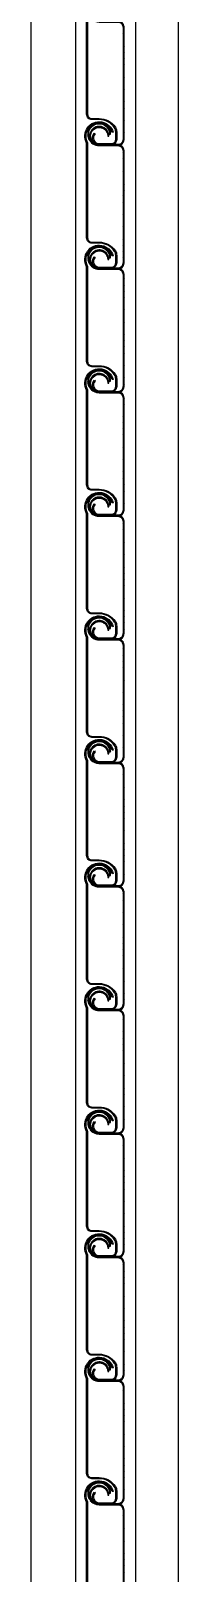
# Model space of a CAD drawing. Header units: millimetres. Extents: x 19868 to 801382, y -4805 to 85279.
# Drawn here: x 579850 to 579936, y 35897 to 36795 of the extents above; entities that cross this region are included whole.
import ezdxf

# ---------------------------------------------------------------- set-up
doc = ezdxf.new("R2010")
doc.units = ezdxf.units.MM
doc.header["$LTSCALE"] = 250
doc.layers.add('A-ETC-8', color=8, linetype='Continuous')

# ---------------------------------------------------------------- blocks, each defined once
blk = doc.blocks.new('C9fc9bb7c')
h = blk.add_hatch()
h.set_pattern_fill('ANSI31', color=256, scale=1.161, angle=-90, style=0)
h.set_pattern_definition([(315, (-1584085.85751, 208548.55462), (0.10261887162, 0.10261887162), [])])
h.paths.add_polyline_path([(710.8, 1703.8), (710.8, 1761.09), (710.8, 1768.23, 0.414214), (707.75, 1771.28), (696.9, 1771.28), (696.9, 1771.87), (707.75, 1771.87, -0.414214), (711.39, 1768.23), (711.39, 1761.09), (711.39, 1703.8)])
h.paths.add_polyline_path([(690.2, 1777.92), (690.79, 1777.92, 0.272094), (693.98, 1772.61), (692.9, 1772.61, -0.234313)])
h.paths.add_polyline_path([(690.2, 1777.92, -0.416993), (696.9, 1784.67), (696.9, 1784.09, 0.41726), (690.79, 1777.92)])
h.paths.add_polyline_path([(696.9, 1784.09), (696.9, 1784.67, -0.414214), (703.59, 1777.98), (703.01, 1777.98, 0.414214)])
h.paths.add_polyline_path([(692.9, 1772.61), (693.98, 1772.61, 0.125086), (696.9, 1771.87), (696.9, 1771.28, -0.161553)])
h.paths.add_polyline_path([(707.75, 1699.31), (696.9, 1699.31), (696.9, 1699.89), (704.06, 1699.89), (707.75, 1699.89, 0.414214), (710.8, 1702.95), (710.8, 1703.8), (711.39, 1703.8), (711.39, 1702.95, -0.414214)])
h.paths.add_polyline_path([(696.9, 1709.96), (696.9, 1710.55, -0.414214), (702.52, 1704.93), (701.93, 1704.93, 0.414214)])
h.paths.add_polyline_path([(691.39, 1703.8, -0.474498), (696.9, 1710.55), (696.9, 1709.96, 0.481821), (691.99, 1703.8)])
h.paths.add_polyline_path([(691.39, 1703.8), (691.99, 1703.8, 0.349691), (696.9, 1699.89), (696.9, 1699.31, -0.356394)])
h = blk.add_hatch()
h.set_pattern_fill('ANSI31', color=256, scale=1.161, angle=-90, style=0)
h.set_pattern_definition([(315, (-1584085.85751, 208476.57855), (0.10261887162, 0.10261887162), [])])
h.paths.add_polyline_path([(710.8, 1631.83), (710.8, 1689.11), (710.8, 1696.25, 0.414214), (707.75, 1699.31), (696.9, 1699.31), (696.9, 1699.89), (707.75, 1699.89, -0.414214), (711.39, 1696.25), (711.39, 1689.11), (711.39, 1631.83)])
h.paths.add_polyline_path([(690.2, 1705.94), (690.79, 1705.94, 0.272094), (693.98, 1700.64), (692.9, 1700.64, -0.234313)])
h.paths.add_polyline_path([(690.2, 1705.94, -0.416993), (696.9, 1712.7), (696.9, 1712.11, 0.41726), (690.79, 1705.94)])
h.paths.add_polyline_path([(696.9, 1712.11), (696.9, 1712.7, -0.414214), (703.59, 1706), (703.01, 1706, 0.414214)])
h.paths.add_polyline_path([(692.9, 1700.64), (693.98, 1700.64, 0.125086), (696.9, 1699.89), (696.9, 1699.31, -0.161553)])
h.paths.add_polyline_path([(707.75, 1627.33), (696.9, 1627.33), (696.9, 1627.92), (704.06, 1627.92), (707.75, 1627.92, 0.414214), (710.8, 1630.97), (710.8, 1631.83), (711.39, 1631.83), (711.39, 1630.97, -0.414214)])
h.paths.add_polyline_path([(696.9, 1637.99), (696.9, 1638.57, -0.414214), (702.52, 1632.95), (701.93, 1632.95, 0.414214)])
h.paths.add_polyline_path([(691.39, 1631.83, -0.474498), (696.9, 1638.57), (696.9, 1637.99, 0.481821), (691.99, 1631.83)])
h.paths.add_polyline_path([(691.39, 1631.83), (691.99, 1631.83, 0.349691), (696.9, 1627.92), (696.9, 1627.33, -0.356394)])
h = blk.add_hatch()
h.set_pattern_fill('ANSI31', color=256, scale=1.161, angle=-90, style=0)
h.set_pattern_definition([(315, (-1584085.85751, 208404.60248), (0.10261887162, 0.10261887162), [])])
h.paths.add_polyline_path([(710.8, 1559.85), (710.8, 1617.14), (710.8, 1624.28, 0.414214), (707.75, 1627.33), (696.9, 1627.33), (696.9, 1627.92), (707.75, 1627.92, -0.414214), (711.39, 1624.28), (711.39, 1617.14), (711.39, 1559.85)])
h.paths.add_polyline_path([(690.2, 1633.96), (690.79, 1633.96, 0.272094), (693.98, 1628.66), (692.9, 1628.66, -0.234313)])
h.paths.add_polyline_path([(690.2, 1633.96, -0.416993), (696.9, 1640.72), (696.9, 1640.14, 0.41726), (690.79, 1633.96)])
h.paths.add_polyline_path([(696.9, 1640.14), (696.9, 1640.72, -0.414214), (703.59, 1634.03), (703.01, 1634.03, 0.414214)])
h.paths.add_polyline_path([(692.9, 1628.66), (693.98, 1628.66, 0.125086), (696.9, 1627.92), (696.9, 1627.33, -0.161553)])
h.paths.add_polyline_path([(707.75, 1555.36), (696.9, 1555.36), (696.9, 1555.94), (704.06, 1555.94), (707.75, 1555.94, 0.414214), (710.8, 1559), (710.8, 1559.85), (711.39, 1559.85), (711.39, 1559, -0.414214)])
h.paths.add_polyline_path([(696.9, 1566.01), (696.9, 1566.6, -0.414214), (702.52, 1560.98), (701.93, 1560.98, 0.414214)])
h.paths.add_polyline_path([(691.39, 1559.85, -0.474498), (696.9, 1566.6), (696.9, 1566.01, 0.481821), (691.99, 1559.85)])
h.paths.add_polyline_path([(691.39, 1559.85), (691.99, 1559.85, 0.349691), (696.9, 1555.94), (696.9, 1555.36, -0.356394)])
h = blk.add_hatch()
h.set_pattern_fill('ANSI31', color=256, scale=1.161, angle=-90, style=0)
h.set_pattern_definition([(315, (-1584085.85751, 208332.62641), (0.10261887162, 0.10261887162), [])])
h.paths.add_polyline_path([(710.8, 1487.88), (710.8, 1545.16), (710.8, 1552.3, 0.414214), (707.75, 1555.36), (696.9, 1555.36), (696.9, 1555.94), (707.75, 1555.94, -0.414214), (711.39, 1552.3), (711.39, 1545.16), (711.39, 1487.88)])
h.paths.add_polyline_path([(690.2, 1561.99), (690.79, 1561.99, 0.272094), (693.98, 1556.68), (692.9, 1556.68, -0.234313)])
h.paths.add_polyline_path([(690.2, 1561.99, -0.416993), (696.9, 1568.75), (696.9, 1568.16, 0.41726), (690.79, 1561.99)])
h.paths.add_polyline_path([(696.9, 1568.16), (696.9, 1568.75, -0.414214), (703.59, 1562.05), (703.01, 1562.05, 0.414214)])
h.paths.add_polyline_path([(692.9, 1556.68), (693.98, 1556.68, 0.125086), (696.9, 1555.94), (696.9, 1555.36, -0.161553)])
h.paths.add_polyline_path([(707.75, 1483.38), (696.9, 1483.38), (696.9, 1483.97), (704.06, 1483.97), (707.75, 1483.97, 0.414214), (710.8, 1487.02), (710.8, 1487.88), (711.39, 1487.88), (711.39, 1487.02, -0.414214)])
h.paths.add_polyline_path([(696.9, 1494.03), (696.9, 1494.62, -0.414214), (702.52, 1489), (701.93, 1489, 0.414214)])
h.paths.add_polyline_path([(691.39, 1487.88, -0.474498), (696.9, 1494.62), (696.9, 1494.03, 0.481821), (691.99, 1487.88)])
h.paths.add_polyline_path([(691.39, 1487.88), (691.99, 1487.88, 0.349691), (696.9, 1483.97), (696.9, 1483.38, -0.356394)])
h = blk.add_hatch()
h.set_pattern_fill('ANSI31', color=256, scale=1.161, angle=-90, style=0)
h.set_pattern_definition([(315, (-1584085.85751, 208260.65034), (0.10261887162, 0.10261887162), [])])
h.paths.add_polyline_path([(710.8, 1415.9), (710.8, 1473.19), (710.8, 1480.33, 0.414214), (707.75, 1483.38), (696.9, 1483.38), (696.9, 1483.97), (707.75, 1483.97, -0.414214), (711.39, 1480.33), (711.39, 1473.19), (711.39, 1415.9)])
h.paths.add_polyline_path([(690.2, 1490.01), (690.79, 1490.01, 0.272094), (693.98, 1484.71), (692.9, 1484.71, -0.234313)])
h.paths.add_polyline_path([(690.2, 1490.01, -0.416993), (696.9, 1496.77), (696.9, 1496.18, 0.41726), (690.79, 1490.01)])
h.paths.add_polyline_path([(696.9, 1496.18), (696.9, 1496.77, -0.414214), (703.59, 1490.07), (703.01, 1490.07, 0.414214)])
h.paths.add_polyline_path([(692.9, 1484.71), (693.98, 1484.71, 0.125086), (696.9, 1483.97), (696.9, 1483.38, -0.161553)])
h.paths.add_polyline_path([(707.75, 1411.4), (696.9, 1411.4), (696.9, 1411.99), (704.06, 1411.99), (707.75, 1411.99, 0.414214), (710.8, 1415.04), (710.8, 1415.9), (711.39, 1415.9), (711.39, 1415.04, -0.414214)])
h.paths.add_polyline_path([(696.9, 1422.06), (696.9, 1422.64, -0.414214), (702.52, 1417.02), (701.93, 1417.02, 0.414214)])
h.paths.add_polyline_path([(691.39, 1415.9, -0.474498), (696.9, 1422.64), (696.9, 1422.06, 0.481821), (691.99, 1415.9)])
h.paths.add_polyline_path([(691.39, 1415.9), (691.99, 1415.9, 0.349691), (696.9, 1411.99), (696.9, 1411.4, -0.356394)])
h = blk.add_hatch()
h.set_pattern_fill('ANSI31', color=256, scale=1.161, angle=-90, style=0)
h.set_pattern_definition([(315, (-1584085.85751, 208188.67427), (0.10261887162, 0.10261887162), [])])
h.paths.add_polyline_path([(710.8, 1343.92), (710.8, 1401.21), (710.8, 1408.35, 0.414214), (707.75, 1411.4), (696.9, 1411.4), (696.9, 1411.99), (707.75, 1411.99, -0.414214), (711.39, 1408.35), (711.39, 1401.21), (711.39, 1343.92)])
h.paths.add_polyline_path([(690.2, 1418.04), (690.79, 1418.04, 0.272094), (693.98, 1412.73), (692.9, 1412.73, -0.234313)])
h.paths.add_polyline_path([(690.2, 1418.04, -0.416993), (696.9, 1424.79), (696.9, 1424.21, 0.41726), (690.79, 1418.04)])
h.paths.add_polyline_path([(696.9, 1424.21), (696.9, 1424.79, -0.414214), (703.59, 1418.1), (703.01, 1418.1, 0.414214)])
h.paths.add_polyline_path([(692.9, 1412.73), (693.98, 1412.73, 0.125086), (696.9, 1411.99), (696.9, 1411.4, -0.161553)])
h.paths.add_polyline_path([(707.75, 1339.43), (696.9, 1339.43), (696.9, 1340.01), (704.06, 1340.01), (707.75, 1340.01, 0.414214), (710.8, 1343.07), (710.8, 1343.92), (711.39, 1343.92), (711.39, 1343.07, -0.414214)])
h.paths.add_polyline_path([(696.9, 1350.08), (696.9, 1350.67, -0.414214), (702.52, 1345.05), (701.93, 1345.05, 0.414214)])
h.paths.add_polyline_path([(691.39, 1343.92, -0.474498), (696.9, 1350.67), (696.9, 1350.08, 0.481821), (691.99, 1343.92)])
h.paths.add_polyline_path([(691.39, 1343.92), (691.99, 1343.92, 0.349691), (696.9, 1340.01), (696.9, 1339.43, -0.356394)])
h = blk.add_hatch()
h.set_pattern_fill('ANSI31', color=256, scale=1.161, angle=-90, style=0)
h.set_pattern_definition([(315, (-1584085.85751, 208116.6982), (0.10261887162, 0.10261887162), [])])
h.paths.add_polyline_path([(710.8, 1271.95), (710.8, 1329.23), (710.8, 1336.37, 0.414214), (707.75, 1339.43), (696.9, 1339.43), (696.9, 1340.01), (707.75, 1340.01, -0.414214), (711.39, 1336.37), (711.39, 1329.23), (711.39, 1271.95)])
h.paths.add_polyline_path([(690.2, 1346.06), (690.79, 1346.06, 0.272094), (693.98, 1340.76), (692.9, 1340.76, -0.234313)])
h.paths.add_polyline_path([(690.2, 1346.06, -0.416993), (696.9, 1352.82), (696.9, 1352.23, 0.41726), (690.79, 1346.06)])
h.paths.add_polyline_path([(696.9, 1352.23), (696.9, 1352.82, -0.414214), (703.59, 1346.12), (703.01, 1346.12, 0.414214)])
h.paths.add_polyline_path([(692.9, 1340.76), (693.98, 1340.76, 0.125086), (696.9, 1340.01), (696.9, 1339.43, -0.161553)])
h.paths.add_polyline_path([(707.75, 1267.45), (696.9, 1267.45), (696.9, 1268.04), (704.06, 1268.04), (707.75, 1268.04, 0.414214), (710.8, 1271.09), (710.8, 1271.95), (711.39, 1271.95), (711.39, 1271.09, -0.414214)])
h.paths.add_polyline_path([(696.9, 1278.11), (696.9, 1278.69, -0.414214), (702.52, 1273.07), (701.93, 1273.07, 0.414214)])
h.paths.add_polyline_path([(691.39, 1271.95, -0.474498), (696.9, 1278.69), (696.9, 1278.11, 0.481821), (691.99, 1271.95)])
h.paths.add_polyline_path([(691.39, 1271.95), (691.99, 1271.95, 0.349691), (696.9, 1268.04), (696.9, 1267.45, -0.356394)])
h = blk.add_hatch()
h.set_pattern_fill('ANSI31', color=256, scale=1.161, angle=-90, style=0)
h.set_pattern_definition([(315, (-1584085.85751, 208044.72213), (0.10261887162, 0.10261887162), [])])
h.paths.add_polyline_path([(710.8, 1199.97), (710.8, 1257.26), (710.8, 1264.4, 0.414214), (707.75, 1267.45), (696.9, 1267.45), (696.9, 1268.04), (707.75, 1268.04, -0.414214), (711.39, 1264.4), (711.39, 1257.26), (711.39, 1199.97)])
h.paths.add_polyline_path([(690.2, 1274.08), (690.79, 1274.08, 0.272094), (693.98, 1268.78), (692.9, 1268.78, -0.234313)])
h.paths.add_polyline_path([(690.2, 1274.08, -0.416993), (696.9, 1280.84), (696.9, 1280.26, 0.41726), (690.79, 1274.08)])
h.paths.add_polyline_path([(696.9, 1280.26), (696.9, 1280.84, -0.414214), (703.59, 1274.15), (703.01, 1274.15, 0.414214)])
h.paths.add_polyline_path([(692.9, 1268.78), (693.98, 1268.78, 0.125086), (696.9, 1268.04), (696.9, 1267.45, -0.161553)])
h.paths.add_polyline_path([(707.75, 1195.48), (696.9, 1195.48), (696.9, 1196.06), (704.06, 1196.06), (707.75, 1196.06, 0.414214), (710.8, 1199.12), (710.8, 1199.97), (711.39, 1199.97), (711.39, 1199.12, -0.414214)])
h.paths.add_polyline_path([(696.9, 1206.13), (696.9, 1206.72, -0.414214), (702.52, 1201.1), (701.93, 1201.1, 0.414214)])
h.paths.add_polyline_path([(691.39, 1199.97, -0.474498), (696.9, 1206.72), (696.9, 1206.13, 0.481821), (691.99, 1199.97)])
h.paths.add_polyline_path([(691.39, 1199.97), (691.99, 1199.97, 0.349691), (696.9, 1196.06), (696.9, 1195.48, -0.356394)])
h = blk.add_hatch()
h.set_pattern_fill('ANSI31', color=256, scale=1.161, angle=-90, style=0)
h.set_pattern_definition([(315, (-1584085.85751, 207972.74606), (0.10261887162, 0.10261887162), [])])
h.paths.add_polyline_path([(710.8, 1128), (710.8, 1185.28), (710.8, 1192.42, 0.414214), (707.75, 1195.48), (696.9, 1195.48), (696.9, 1196.06), (707.75, 1196.06, -0.414214), (711.39, 1192.42), (711.39, 1185.28), (711.39, 1128)])
h.paths.add_polyline_path([(690.2, 1202.11), (690.79, 1202.11, 0.272094), (693.98, 1196.8), (692.9, 1196.8, -0.234313)])
h.paths.add_polyline_path([(690.2, 1202.11, -0.416993), (696.9, 1208.87), (696.9, 1208.28, 0.41726), (690.79, 1202.11)])
h.paths.add_polyline_path([(696.9, 1208.28), (696.9, 1208.87, -0.414214), (703.59, 1202.17), (703.01, 1202.17, 0.414214)])
h.paths.add_polyline_path([(692.9, 1196.8), (693.98, 1196.8, 0.125086), (696.9, 1196.06), (696.9, 1195.48, -0.161553)])
h.paths.add_polyline_path([(707.75, 1123.5), (696.9, 1123.5), (696.9, 1124.09), (704.06, 1124.09), (707.75, 1124.09, 0.414214), (710.8, 1127.14), (710.8, 1128), (711.39, 1128), (711.39, 1127.14, -0.414214)])
h.paths.add_polyline_path([(696.9, 1134.15), (696.9, 1134.74, -0.414214), (702.52, 1129.12), (701.93, 1129.12, 0.414214)])
h.paths.add_polyline_path([(691.39, 1128, -0.474498), (696.9, 1134.74), (696.9, 1134.15, 0.481821), (691.99, 1128)])
h.paths.add_polyline_path([(691.39, 1128), (691.99, 1128, 0.349691), (696.9, 1124.09), (696.9, 1123.5, -0.356394)])
h = blk.add_hatch()
h.set_pattern_fill('ANSI31', color=256, scale=1.161, angle=-90, style=0)
h.set_pattern_definition([(315, (-1584085.85751, 207900.76999), (0.10261887162, 0.10261887162), [])])
h.paths.add_polyline_path([(710.8, 1056.02), (710.8, 1113.31), (710.8, 1120.45, 0.414214), (707.75, 1123.5), (696.9, 1123.5), (696.9, 1124.09), (707.75, 1124.09, -0.414214), (711.39, 1120.45), (711.39, 1113.31), (711.39, 1056.02)])
h.paths.add_polyline_path([(690.2, 1130.13), (690.79, 1130.13, 0.272094), (693.98, 1124.83), (692.9, 1124.83, -0.234313)])
h.paths.add_polyline_path([(690.2, 1130.13, -0.416993), (696.9, 1136.89), (696.9, 1136.3, 0.41726), (690.79, 1130.13)])
h.paths.add_polyline_path([(696.9, 1136.3), (696.9, 1136.89, -0.414214), (703.59, 1130.19), (703.01, 1130.19, 0.414214)])
h.paths.add_polyline_path([(692.9, 1124.83), (693.98, 1124.83, 0.125086), (696.9, 1124.09), (696.9, 1123.5, -0.161553)])
h.paths.add_polyline_path([(707.75, 1051.52), (696.9, 1051.52), (696.9, 1052.11), (704.06, 1052.11), (707.75, 1052.11, 0.414214), (710.8, 1055.16), (710.8, 1056.02), (711.39, 1056.02), (711.39, 1055.16, -0.414214)])
h.paths.add_polyline_path([(696.9, 1062.18), (696.9, 1062.76, -0.414214), (702.52, 1057.14), (701.93, 1057.14, 0.414214)])
h.paths.add_polyline_path([(691.39, 1056.02, -0.474498), (696.9, 1062.76), (696.9, 1062.18, 0.481821), (691.99, 1056.02)])
h.paths.add_polyline_path([(691.39, 1056.02), (691.99, 1056.02, 0.349691), (696.9, 1052.11), (696.9, 1051.52, -0.356394)])
h = blk.add_hatch()
h.set_pattern_fill('ANSI31', color=256, scale=1.161, angle=-90, style=0)
h.set_pattern_definition([(315, (-1584085.85751, 207828.79392), (0.10261887162, 0.10261887162), [])])
h.paths.add_polyline_path([(710.8, 984.04), (710.8, 1041.33), (710.8, 1048.47, 0.414214), (707.75, 1051.52), (696.9, 1051.52), (696.9, 1052.11), (707.75, 1052.11, -0.414214), (711.39, 1048.47), (711.39, 1041.33), (711.39, 984.04)])
h.paths.add_polyline_path([(690.2, 1058.16), (690.79, 1058.16, 0.272094), (693.98, 1052.85), (692.9, 1052.85, -0.234313)])
h.paths.add_polyline_path([(690.2, 1058.16, -0.416993), (696.9, 1064.91), (696.9, 1064.33, 0.41726), (690.79, 1058.16)])
h.paths.add_polyline_path([(696.9, 1064.33), (696.9, 1064.91, -0.414214), (703.59, 1058.22), (703.01, 1058.22, 0.414214)])
h.paths.add_polyline_path([(692.9, 1052.85), (693.98, 1052.85, 0.125086), (696.9, 1052.11), (696.9, 1051.52, -0.161553)])
h.paths.add_polyline_path([(707.75, 979.55), (696.9, 979.55), (696.9, 980.13), (704.06, 980.13), (707.75, 980.13, 0.414214), (710.8, 983.19), (710.8, 984.04), (711.39, 984.04), (711.39, 983.19, -0.414214)])
h.paths.add_polyline_path([(696.9, 990.2), (696.9, 990.79, -0.414214), (702.52, 985.17), (701.93, 985.17, 0.414214)])
h.paths.add_polyline_path([(691.39, 984.04, -0.474498), (696.9, 990.79), (696.9, 990.2, 0.481821), (691.99, 984.04)])
h.paths.add_polyline_path([(691.39, 984.04), (691.99, 984.04, 0.349691), (696.9, 980.13), (696.9, 979.55, -0.356394)])
h = blk.add_hatch()
h.set_pattern_fill('ANSI31', color=256, scale=1.161, angle=-90, style=0)
h.set_pattern_definition([(315, (-1584085.85751, 207756.81785), (0.10261887162, 0.10261887162), [])])
h.paths.add_polyline_path([(710.8, 912.07), (710.8, 969.35), (710.8, 976.49, 0.414214), (707.75, 979.55), (696.9, 979.55), (696.9, 980.13), (707.75, 980.13, -0.414214), (711.39, 976.49), (711.39, 969.35), (711.39, 912.07)])
h.paths.add_polyline_path([(690.2, 986.18), (690.79, 986.18, 0.272094), (693.98, 980.88), (692.9, 980.88, -0.234313)])
h.paths.add_polyline_path([(690.2, 986.18, -0.416993), (696.9, 992.94), (696.9, 992.35, 0.41726), (690.79, 986.18)])
h.paths.add_polyline_path([(696.9, 992.35), (696.9, 992.94, -0.414214), (703.59, 986.24), (703.01, 986.24, 0.414214)])
h.paths.add_polyline_path([(692.9, 980.88), (693.98, 980.88, 0.125086), (696.9, 980.13), (696.9, 979.55, -0.161553)])
h.paths.add_polyline_path([(707.75, 907.57), (696.9, 907.57), (696.9, 908.16), (704.06, 908.16), (707.75, 908.16, 0.414214), (710.8, 911.21), (710.8, 912.07), (711.39, 912.07), (711.39, 911.21, -0.414214)])
h.paths.add_polyline_path([(696.9, 918.22), (696.9, 918.81, -0.414214), (702.52, 913.19), (701.93, 913.19, 0.414214)])
h.paths.add_polyline_path([(691.39, 912.07, -0.474498), (696.9, 918.81), (696.9, 918.22, 0.481821), (691.99, 912.07)])
h.paths.add_polyline_path([(691.39, 912.07), (691.99, 912.07, 0.349691), (696.9, 908.16), (696.9, 907.57, -0.356394)])
h = blk.add_hatch()
h.set_pattern_fill('ANSI31', color=256, scale=1.161, angle=-90, style=0)
h.set_pattern_definition([(315, (-1584085.85751, 207684.84178), (0.10261887162, 0.10261887162), [])])
h.paths.add_polyline_path([(710.8, 840.09), (710.8, 897.38), (710.8, 904.52, 0.414214), (707.75, 907.57), (696.9, 907.57), (696.9, 908.16), (707.75, 908.16, -0.414214), (711.39, 904.52), (711.39, 897.38), (711.39, 840.09)])
h.paths.add_polyline_path([(690.2, 914.2), (690.79, 914.2, 0.272094), (693.98, 908.9), (692.9, 908.9, -0.234313)])
h.paths.add_polyline_path([(690.2, 914.2, -0.416993), (696.9, 920.96), (696.9, 920.38, 0.41726), (690.79, 914.2)])
h.paths.add_polyline_path([(696.9, 920.38), (696.9, 920.96, -0.414214), (703.59, 914.27), (703.01, 914.27, 0.414214)])
h.paths.add_polyline_path([(692.9, 908.9), (693.98, 908.9, 0.125086), (696.9, 908.16), (696.9, 907.57, -0.161553)])
h.paths.add_polyline_path([(707.75, 835.6), (696.9, 835.6), (696.9, 836.18), (704.06, 836.18), (707.75, 836.18, 0.414214), (710.8, 839.24), (710.8, 840.09), (711.39, 840.09), (711.39, 839.24, -0.414214)])
h.paths.add_polyline_path([(696.9, 846.25), (696.9, 846.84, -0.414214), (702.52, 841.22), (701.93, 841.22, 0.414214)])
h.paths.add_polyline_path([(691.39, 840.09, -0.474498), (696.9, 846.84), (696.9, 846.25, 0.481821), (691.99, 840.09)])
h.paths.add_polyline_path([(691.39, 840.09), (691.99, 840.09, 0.349691), (696.9, 836.18), (696.9, 835.6, -0.356394)])
for p, q in [((683, 6083.07), (683, 0)), ((718, 6083.07), (718, 0)), ((657, 6080.32), (657, 0)), ((743, 6080.32), (743, 0)), ((696.9, 1699.89), (696.9, 1700.39)), ((696.9, 1700.39), (704.27, 1700.39)), ((696.9, 1627.92), (696.9, 1628.42)), ((696.9, 1628.42), (704.27, 1628.42)), ((696.9, 1555.94), (696.9, 1556.44)), ((696.9, 1556.44), (704.27, 1556.44)), ((696.9, 1483.97), (696.9, 1484.47)), ((696.9, 1484.47), (704.27, 1484.47)), ((696.9, 1411.99), (696.9, 1412.49)), ((696.9, 1412.49), (704.27, 1412.49)), ((696.9, 1340.01), (696.9, 1340.51)), ((696.9, 1340.51), (704.27, 1340.51)), ((696.9, 1268.04), (696.9, 1268.54)), ((696.9, 1268.54), (704.27, 1268.54)), ((696.9, 1196.06), (696.9, 1196.56)), ((696.9, 1196.56), (704.27, 1196.56)), ((696.9, 1124.09), (696.9, 1124.59)), ((696.9, 1124.59), (704.27, 1124.59)), ((696.9, 1052.11), (696.9, 1052.61)), ((696.9, 1052.61), (704.27, 1052.61)), ((696.9, 980.13), (696.9, 980.63)), ((696.9, 980.63), (704.27, 980.63)), ((696.9, 908.16), (696.9, 908.66)), ((696.9, 908.66), (704.27, 908.66))]:
    blk.add_line(p, q)
for points in [[(689.57, 1761.09), (689.57, 1772.74, -1.129258), (705, 1779.09), (704.44, 1778.93, 1.140281), (690.15, 1772.9), (690.15, 1761.09)], [(711.39, 1761.09), (711.39, 1768.23, 0.414214), (707.75, 1771.87), (696.9, 1771.87, -2.414214), (703.01, 1777.98), (703.59, 1777.98, 2.414214), (696.9, 1771.28), (707.75, 1771.28, -0.414214), (710.8, 1768.23), (710.8, 1761.09)], [(690.15, 1761.09), (690.15, 1717.56, 0.414214), (692.62, 1715.09), (696.9, 1715.09, -0.251984), (706.32, 1710.02, -0.146897), (707.11, 1707.38), (707.11, 1702.95, -0.414214), (704.06, 1699.89), (696.9, 1699.89, -0.668179), (694.13, 1706.57), (694.55, 1706.15, 0.668179), (696.9, 1700.48), (704.06, 1700.48, 0.414214), (706.53, 1702.95), (706.53, 1707.38, 0.146897), (705.83, 1709.7, 0.251984), (696.9, 1714.51), (692.62, 1714.51, -0.414214), (689.57, 1717.56), (689.57, 1761.09)], [(710.8, 1761.09), (710.8, 1702.95, -0.414214), (707.75, 1699.89), (696.9, 1699.89, -2.414214), (701.93, 1704.93), (702.52, 1704.93, 2.414214), (696.9, 1699.31), (707.75, 1699.31, 0.414214), (711.39, 1702.95), (711.39, 1761.09)], [(689.57, 1689.11), (689.57, 1700.77, -1.129258), (705, 1707.11), (704.44, 1706.96, 1.140281), (690.15, 1700.92), (690.15, 1689.11)], [(711.39, 1689.11), (711.39, 1696.25, 0.414214), (707.75, 1699.89), (696.9, 1699.89, -2.414214), (703.01, 1706), (703.59, 1706, 2.414214), (696.9, 1699.31), (707.75, 1699.31, -0.414214), (710.8, 1696.25), (710.8, 1689.11)], [(690.15, 1689.11), (690.15, 1645.58, 0.414214), (692.62, 1643.12), (696.9, 1643.12, -0.251984), (706.32, 1638.05, -0.146897), (707.11, 1635.41), (707.11, 1630.97, -0.414214), (704.06, 1627.92), (696.9, 1627.92, -0.668179), (694.13, 1634.59), (694.55, 1634.18, 0.668179), (696.9, 1628.5), (704.06, 1628.5, 0.414214), (706.53, 1630.97), (706.53, 1635.41, 0.146897), (705.83, 1637.72, 0.251984), (696.9, 1642.53), (692.62, 1642.53, -0.414214), (689.57, 1645.58), (689.57, 1689.11)], [(710.8, 1689.11), (710.8, 1630.97, -0.414214), (707.75, 1627.92), (696.9, 1627.92, -2.414214), (701.93, 1632.95), (702.52, 1632.95, 2.414214), (696.9, 1627.33), (707.75, 1627.33, 0.414214), (711.39, 1630.97), (711.39, 1689.11)], [(689.57, 1617.14), (689.57, 1628.79, -1.129258), (705, 1635.14), (704.44, 1634.98, 1.140281), (690.15, 1628.95), (690.15, 1617.14)], [(711.39, 1617.14), (711.39, 1624.28, 0.414214), (707.75, 1627.92), (696.9, 1627.92, -2.414214), (703.01, 1634.03), (703.59, 1634.03, 2.414214), (696.9, 1627.33), (707.75, 1627.33, -0.414214), (710.8, 1624.28), (710.8, 1617.14)], [(690.15, 1617.14), (690.15, 1573.61, 0.414214), (692.62, 1571.14), (696.9, 1571.14, -0.251984), (706.32, 1566.07, -0.146897), (707.11, 1563.43), (707.11, 1559, -0.414214), (704.06, 1555.94), (696.9, 1555.94, -0.668179), (694.13, 1562.62), (694.55, 1562.2, 0.668179), (696.9, 1556.53), (704.06, 1556.53, 0.414214), (706.53, 1559), (706.53, 1563.43, 0.146897), (705.83, 1565.75, 0.251984), (696.9, 1570.55), (692.62, 1570.55, -0.414214), (689.57, 1573.61), (689.57, 1617.14)], [(710.8, 1617.14), (710.8, 1559, -0.414214), (707.75, 1555.94), (696.9, 1555.94, -2.414214), (701.93, 1560.98), (702.52, 1560.98, 2.414214), (696.9, 1555.36), (707.75, 1555.36, 0.414214), (711.39, 1559), (711.39, 1617.14)], [(689.57, 1545.16), (689.57, 1556.81, -1.129258), (705, 1563.16), (704.44, 1563, 1.140281), (690.15, 1556.97), (690.15, 1545.16)], [(711.39, 1545.16), (711.39, 1552.3, 0.414214), (707.75, 1555.94), (696.9, 1555.94, -2.414214), (703.01, 1562.05), (703.59, 1562.05, 2.414214), (696.9, 1555.36), (707.75, 1555.36, -0.414214), (710.8, 1552.3), (710.8, 1545.16)], [(690.15, 1545.16), (690.15, 1501.63, 0.414214), (692.62, 1499.16), (696.9, 1499.16, -0.251984), (706.32, 1494.09, -0.146897), (707.11, 1491.46), (707.11, 1487.02, -0.414214), (704.06, 1483.97), (696.9, 1483.97, -0.668179), (694.13, 1490.64), (694.55, 1490.23, 0.668179), (696.9, 1484.55), (704.06, 1484.55, 0.414214), (706.53, 1487.02), (706.53, 1491.46, 0.146897), (705.83, 1493.77, 0.251984), (696.9, 1498.58), (692.62, 1498.58, -0.414214), (689.57, 1501.63), (689.57, 1545.16)], [(710.8, 1545.16), (710.8, 1487.02, -0.414214), (707.75, 1483.97), (696.9, 1483.97, -2.414214), (701.93, 1489), (702.52, 1489, 2.414214), (696.9, 1483.38), (707.75, 1483.38, 0.414214), (711.39, 1487.02), (711.39, 1545.16)], [(689.57, 1473.19), (689.57, 1484.84, -1.129258), (705, 1491.18), (704.44, 1491.03, 1.140281), (690.15, 1484.99), (690.15, 1473.19)], [(711.39, 1473.19), (711.39, 1480.33, 0.414214), (707.75, 1483.97), (696.9, 1483.97, -2.414214), (703.01, 1490.07), (703.59, 1490.07, 2.414214), (696.9, 1483.38), (707.75, 1483.38, -0.414214), (710.8, 1480.33), (710.8, 1473.19)], [(690.15, 1473.19), (690.15, 1429.66, 0.414214), (692.62, 1427.19), (696.9, 1427.19, -0.251984), (706.32, 1422.12, -0.146897), (707.11, 1419.48), (707.11, 1415.04, -0.414214), (704.06, 1411.99), (696.9, 1411.99, -0.668179), (694.13, 1418.66), (694.55, 1418.25, 0.668179), (696.9, 1412.58), (704.06, 1412.58, 0.414214), (706.53, 1415.04), (706.53, 1419.48, 0.146897), (705.83, 1421.8, 0.251984), (696.9, 1426.6), (692.62, 1426.6, -0.414214), (689.57, 1429.66), (689.57, 1473.19)], [(710.8, 1473.19), (710.8, 1415.04, -0.414214), (707.75, 1411.99), (696.9, 1411.99, -2.414214), (701.93, 1417.02), (702.52, 1417.02, 2.414214), (696.9, 1411.4), (707.75, 1411.4, 0.414214), (711.39, 1415.04), (711.39, 1473.19)], [(689.57, 1401.21), (689.57, 1412.86, -1.129258), (705, 1419.21), (704.44, 1419.05, 1.140281), (690.15, 1413.02), (690.15, 1401.21)], [(711.39, 1401.21), (711.39, 1408.35, 0.414214), (707.75, 1411.99), (696.9, 1411.99, -2.414214), (703.01, 1418.1), (703.59, 1418.1, 2.414214), (696.9, 1411.4), (707.75, 1411.4, -0.414214), (710.8, 1408.35), (710.8, 1401.21)], [(690.15, 1401.21), (690.15, 1357.68, 0.414214), (692.62, 1355.21), (696.9, 1355.21, -0.251984), (706.32, 1350.14, -0.146897), (707.11, 1347.5), (707.11, 1343.07, -0.414214), (704.06, 1340.01), (696.9, 1340.01, -0.668179), (694.13, 1346.69), (694.55, 1346.27, 0.668179), (696.9, 1340.6), (704.06, 1340.6, 0.414214), (706.53, 1343.07), (706.53, 1347.5, 0.146897), (705.83, 1349.82, 0.251984), (696.9, 1354.63), (692.62, 1354.63, -0.414214), (689.57, 1357.68), (689.57, 1401.21)], [(710.8, 1401.21), (710.8, 1343.07, -0.414214), (707.75, 1340.01), (696.9, 1340.01, -2.414214), (701.93, 1345.05), (702.52, 1345.05, 2.414214), (696.9, 1339.43), (707.75, 1339.43, 0.414214), (711.39, 1343.07), (711.39, 1401.21)], [(689.57, 1329.23), (689.57, 1340.89, -1.129258), (705, 1347.23), (704.44, 1347.08, 1.140281), (690.15, 1341.04), (690.15, 1329.23)], [(711.39, 1329.23), (711.39, 1336.37, 0.414214), (707.75, 1340.01), (696.9, 1340.01, -2.414214), (703.01, 1346.12), (703.59, 1346.12, 2.414214), (696.9, 1339.43), (707.75, 1339.43, -0.414214), (710.8, 1336.37), (710.8, 1329.23)], [(690.15, 1329.23), (690.15, 1285.7, 0.414214), (692.62, 1283.24), (696.9, 1283.24, -0.251984), (706.32, 1278.17, -0.146897), (707.11, 1275.53), (707.11, 1271.09, -0.414214), (704.06, 1268.04), (696.9, 1268.04, -0.668179), (694.13, 1274.71), (694.55, 1274.3, 0.668179), (696.9, 1268.62), (704.06, 1268.62, 0.414214), (706.53, 1271.09), (706.53, 1275.53, 0.146897), (705.83, 1277.84, 0.251984), (696.9, 1282.65), (692.62, 1282.65, -0.414214), (689.57, 1285.7), (689.57, 1329.23)], [(710.8, 1329.23), (710.8, 1271.09, -0.414214), (707.75, 1268.04), (696.9, 1268.04, -2.414214), (701.93, 1273.07), (702.52, 1273.07, 2.414214), (696.9, 1267.45), (707.75, 1267.45, 0.414214), (711.39, 1271.09), (711.39, 1329.23)], [(689.57, 1257.26), (689.57, 1268.91, -1.129258), (705, 1275.26), (704.44, 1275.1, 1.140281), (690.15, 1269.07), (690.15, 1257.26)], [(711.39, 1257.26), (711.39, 1264.4, 0.414214), (707.75, 1268.04), (696.9, 1268.04, -2.414214), (703.01, 1274.15), (703.59, 1274.15, 2.414214), (696.9, 1267.45), (707.75, 1267.45, -0.414214), (710.8, 1264.4), (710.8, 1257.26)], [(690.15, 1257.26), (690.15, 1213.73, 0.414214), (692.62, 1211.26), (696.9, 1211.26, -0.251984), (706.32, 1206.19, -0.146897), (707.11, 1203.55), (707.11, 1199.12, -0.414214), (704.06, 1196.06), (696.9, 1196.06, -0.668179), (694.13, 1202.74), (694.55, 1202.32, 0.668179), (696.9, 1196.65), (704.06, 1196.65, 0.414214), (706.53, 1199.12), (706.53, 1203.55, 0.146897), (705.83, 1205.87, 0.251984), (696.9, 1210.67), (692.62, 1210.67, -0.414214), (689.57, 1213.73), (689.57, 1257.26)], [(710.8, 1257.26), (710.8, 1199.12, -0.414214), (707.75, 1196.06), (696.9, 1196.06, -2.414214), (701.93, 1201.1), (702.52, 1201.1, 2.414214), (696.9, 1195.48), (707.75, 1195.48, 0.414214), (711.39, 1199.12), (711.39, 1257.26)], [(689.57, 1185.28), (689.57, 1196.93, -1.129258), (705, 1203.28), (704.44, 1203.12, 1.140281), (690.15, 1197.09), (690.15, 1185.28)], [(711.39, 1185.28), (711.39, 1192.42, 0.414214), (707.75, 1196.06), (696.9, 1196.06, -2.414214), (703.01, 1202.17), (703.59, 1202.17, 2.414214), (696.9, 1195.48), (707.75, 1195.48, -0.414214), (710.8, 1192.42), (710.8, 1185.28)], [(690.15, 1185.28), (690.15, 1141.75, 0.414214), (692.62, 1139.28), (696.9, 1139.28, -0.251984), (706.32, 1134.21, -0.146897), (707.11, 1131.58), (707.11, 1127.14, -0.414214), (704.06, 1124.09), (696.9, 1124.09, -0.668179), (694.13, 1130.76), (694.55, 1130.35, 0.668179), (696.9, 1124.67), (704.06, 1124.67, 0.414214), (706.53, 1127.14), (706.53, 1131.58, 0.146897), (705.83, 1133.89, 0.251984), (696.9, 1138.7), (692.62, 1138.7, -0.414214), (689.57, 1141.75), (689.57, 1185.28)], [(710.8, 1185.28), (710.8, 1127.14, -0.414214), (707.75, 1124.09), (696.9, 1124.09, -2.414214), (701.93, 1129.12), (702.52, 1129.12, 2.414214), (696.9, 1123.5), (707.75, 1123.5, 0.414214), (711.39, 1127.14), (711.39, 1185.28)], [(689.57, 1113.31), (689.57, 1124.96, -1.129258), (705, 1131.3), (704.44, 1131.15, 1.140281), (690.15, 1125.11), (690.15, 1113.31)], [(711.39, 1113.31), (711.39, 1120.45, 0.414214), (707.75, 1124.09), (696.9, 1124.09, -2.414214), (703.01, 1130.19), (703.59, 1130.19, 2.414214), (696.9, 1123.5), (707.75, 1123.5, -0.414214), (710.8, 1120.45), (710.8, 1113.31)], [(690.15, 1113.31), (690.15, 1069.78, 0.414214), (692.62, 1067.31), (696.9, 1067.31, -0.251984), (706.32, 1062.24, -0.146897), (707.11, 1059.6), (707.11, 1055.16, -0.414214), (704.06, 1052.11), (696.9, 1052.11, -0.668179), (694.13, 1058.78), (694.55, 1058.37, 0.668179), (696.9, 1052.7), (704.06, 1052.7, 0.414214), (706.53, 1055.16), (706.53, 1059.6, 0.146897), (705.83, 1061.92, 0.251984), (696.9, 1066.72), (692.62, 1066.72, -0.414214), (689.57, 1069.78), (689.57, 1113.31)], [(710.8, 1113.31), (710.8, 1055.16, -0.414214), (707.75, 1052.11), (696.9, 1052.11, -2.414214), (701.93, 1057.14), (702.52, 1057.14, 2.414214), (696.9, 1051.52), (707.75, 1051.52, 0.414214), (711.39, 1055.16), (711.39, 1113.31)], [(689.57, 1041.33), (689.57, 1052.98, -1.129258), (705, 1059.33), (704.44, 1059.17, 1.140281), (690.15, 1053.14), (690.15, 1041.33)], [(711.39, 1041.33), (711.39, 1048.47, 0.414214), (707.75, 1052.11), (696.9, 1052.11, -2.414214), (703.01, 1058.22), (703.59, 1058.22, 2.414214), (696.9, 1051.52), (707.75, 1051.52, -0.414214), (710.8, 1048.47), (710.8, 1041.33)], [(690.15, 1041.33), (690.15, 997.8, 0.414214), (692.62, 995.33), (696.9, 995.33, -0.251984), (706.32, 990.26, -0.146897), (707.11, 987.62), (707.11, 983.19, -0.414214), (704.06, 980.13), (696.9, 980.13, -0.668179), (694.13, 986.81), (694.55, 986.39, 0.668179), (696.9, 980.72), (704.06, 980.72, 0.414214), (706.53, 983.19), (706.53, 987.62, 0.146897), (705.83, 989.94, 0.251984), (696.9, 994.75), (692.62, 994.75, -0.414214), (689.57, 997.8), (689.57, 1041.33)], [(710.8, 1041.33), (710.8, 983.19, -0.414214), (707.75, 980.13), (696.9, 980.13, -2.414214), (701.93, 985.17), (702.52, 985.17, 2.414214), (696.9, 979.55), (707.75, 979.55, 0.414214), (711.39, 983.19), (711.39, 1041.33)], [(689.57, 969.35), (689.57, 981.01, -1.129258), (705, 987.35), (704.44, 987.2, 1.140281), (690.15, 981.16), (690.15, 969.35)], [(711.39, 969.35), (711.39, 976.49, 0.414214), (707.75, 980.13), (696.9, 980.13, -2.414214), (703.01, 986.24), (703.59, 986.24, 2.414214), (696.9, 979.55), (707.75, 979.55, -0.414214), (710.8, 976.49), (710.8, 969.35)], [(690.15, 969.35), (690.15, 925.82, 0.414214), (692.62, 923.36), (696.9, 923.36, -0.251984), (706.32, 918.29, -0.146897), (707.11, 915.65), (707.11, 911.21, -0.414214), (704.06, 908.16), (696.9, 908.16, -0.668179), (694.13, 914.83), (694.55, 914.42, 0.668179), (696.9, 908.74), (704.06, 908.74, 0.414214), (706.53, 911.21), (706.53, 915.65, 0.146897), (705.83, 917.96, 0.251984), (696.9, 922.77), (692.62, 922.77, -0.414214), (689.57, 925.82), (689.57, 969.35)], [(710.8, 969.35), (710.8, 911.21, -0.414214), (707.75, 908.16), (696.9, 908.16, -2.414214), (701.93, 913.19), (702.52, 913.19, 2.414214), (696.9, 907.57), (707.75, 907.57, 0.414214), (711.39, 911.21), (711.39, 969.35)], [(689.57, 897.38), (689.57, 909.03, -1.129258), (705, 915.37), (704.44, 915.22, 1.140281), (690.15, 909.19), (690.15, 897.38)], [(711.39, 897.38), (711.39, 904.52, 0.414214), (707.75, 908.16), (696.9, 908.16, -2.414214), (703.01, 914.27), (703.59, 914.27, 2.414214), (696.9, 907.57), (707.75, 907.57, -0.414214), (710.8, 904.52), (710.8, 897.38)], [(690.15, 897.38), (690.15, 853.85, 0.414214), (692.62, 851.38), (696.9, 851.38, -0.251984), (706.32, 846.31, -0.146897), (707.11, 843.67), (707.11, 839.24, -0.414214), (704.06, 836.18), (696.9, 836.18, -0.668179), (694.13, 842.86), (694.55, 842.44, 0.668179), (696.9, 836.77), (704.06, 836.77, 0.414214), (706.53, 839.24), (706.53, 843.67, 0.146897), (705.83, 845.99, 0.251984), (696.9, 850.79), (692.62, 850.79, -0.414214), (689.57, 853.85), (689.57, 897.38)], [(710.8, 897.38), (710.8, 839.24, -0.414214), (707.75, 836.18), (696.9, 836.18, -2.414214), (701.93, 841.22), (702.52, 841.22, 2.414214), (696.9, 835.6), (707.75, 835.6, 0.414214), (711.39, 839.24), (711.39, 897.38)]]:
    blk.add_lwpolyline(points, format="xyb")

msp = doc.modelspace()

# ---------------------------------------------------------------- block references
at = {"layer": 'A-ETC-8'}
msp.add_blockref('C9fc9bb7c', (579193.21, 35028.93, 0), dxfattribs=at)

doc.saveas('drawing.dxf')
